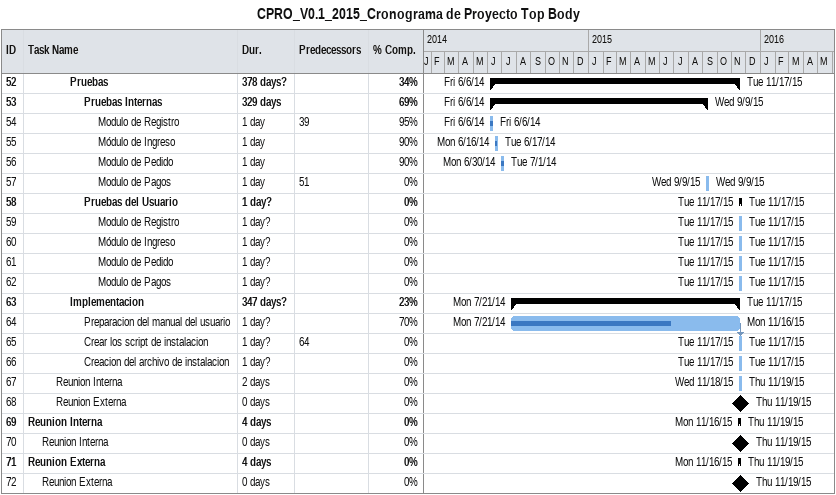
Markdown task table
CPRO_V0.1_2015_Cronograma de Proyecto Top Body

| ID | Level | Task | Duration | Start | Finish | Predecessors | % complete |
|---|---|---|---|---|---|---|---|
| 52 | 4 | **Pruebas** | 378d? | 2014-06-06 | 2015-11-17 |  | 34 |
| 53 | 5 | **Pruebas Internas** | 329d | 2014-06-06 | 2015-09-09 |  | 69 |
| 54 | 6 | Modulo de Registro | 1d | 2014-06-06 | 2014-06-06 | 39 | 95 |
| 55 | 6 | Módulo de Ingreso | 1d | 2014-06-16 | 2014-06-17 |  | 90 |
| 56 | 6 | Modulo de Pedido | 1d | 2014-06-30 | 2014-07-01 |  | 90 |
| 57 | 6 | Modulo de Pagos | 1d | 2015-09-09 | 2015-09-09 | 51 | 0 |
| 58 | 5 | **Pruebas del Usuario** | 1d? | 2015-11-17 | 2015-11-17 |  | 0 |
| 59 | 6 | Modulo de Registro | 1d? | 2015-11-17 | 2015-11-17 |  | 0 |
| 60 | 6 | Módulo de Ingreso | 1d? | 2015-11-17 | 2015-11-17 |  | 0 |
| 61 | 6 | Modulo de Pedido | 1d? | 2015-11-17 | 2015-11-17 |  | 0 |
| 62 | 6 | Modulo de Pagos | 1d? | 2015-11-17 | 2015-11-17 |  | 0 |
| 63 | 4 | **Implementacion** | 347d? | 2014-07-21 | 2015-11-17 |  | 23 |
| 64 | 5 | Preparacion del manual del usuario | 1d? | 2014-07-21 | 2015-11-16 |  | 70 |
| 65 | 5 | Crear los script de instalacion | 1d? | 2015-11-17 | 2015-11-17 | 64 | 0 |
| 66 | 5 | Creacion del archivo de instalacion | 1d? | 2015-11-17 | 2015-11-17 |  | 0 |
| 67 | 3 | Reunion Interna | 2d | 2015-11-18 | 2015-11-19 |  | 0 |
| 68 | 3 | Reunion Externa | 0d | 2015-11-19 | 2015-11-19 |  | 0 |
| 69 | 1 | **Reunion Interna** | 4d | 2015-11-16 | 2015-11-19 |  | 0 |
| 70 | 2 | Reunion Interna | 0d | 2015-11-19 | 2015-11-19 |  | 0 |
| 71 | 1 | **Reunion Externa** | 4d | 2015-11-16 | 2015-11-19 |  | 0 |
| 72 | 2 | Reunion Externa | 0d | 2015-11-19 | 2015-11-19 |  | 0 |
